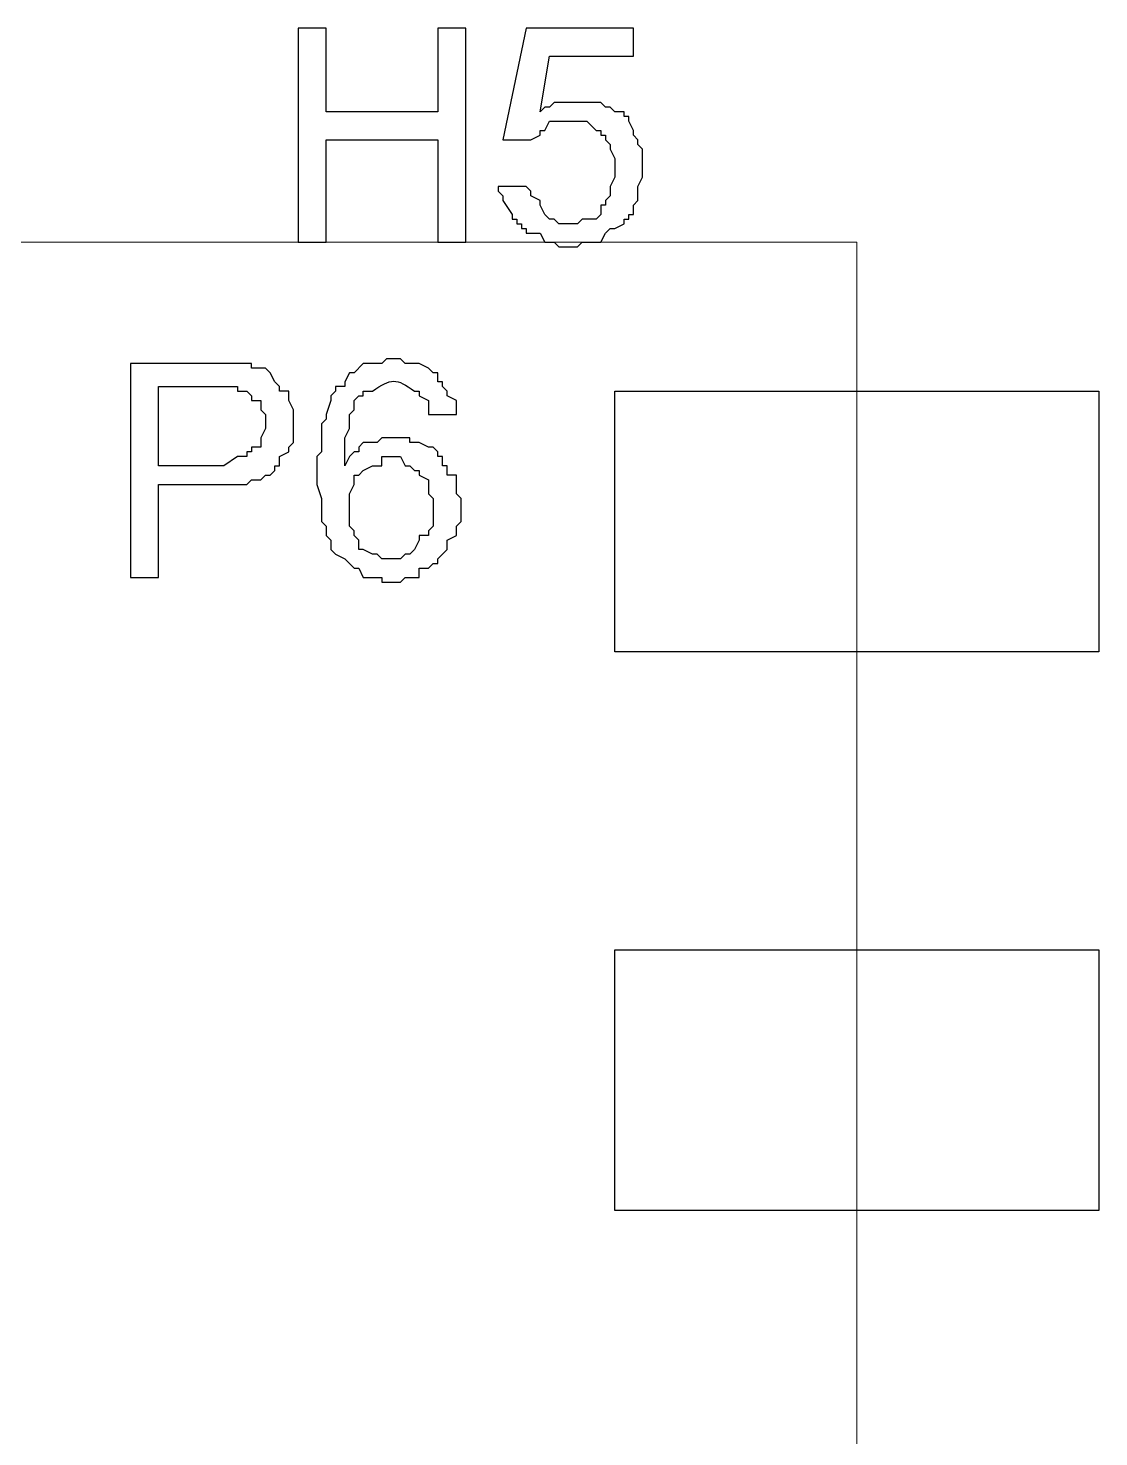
# Model space of a CAD drawing. Header units: millimetres. Extents: x -3 to 153, y 27 to 116.
# Drawn here: x 52.79 to 57.65, y 91.96 to 98.36 of the extents above; entities that cross this region are included whole.
import ezdxf

# ---------------------------------------------------------------- set-up
doc = ezdxf.new("R2010")
doc.units = ezdxf.units.MM
doc.header["$MEASUREMENT"] = 0
doc.layers.add('layer 1', color=7, linetype='Continuous')

msp = doc.modelspace()

# ---------------------------------------------------------------- linework, layer by layer
at = {"layer": 'layer 1', "color": 0}
for points, knots in [([(54.0128, 97.3902), (54.0128, 97.3902), (54.0128, 98.3639), (54.0128, 98.3639), (54.0128, 98.3639), (54.0128, 98.3639), (54.1398, 98.3639), (54.1398, 98.3639), (54.1398, 98.3639), (54.1398, 98.3639), (54.1398, 97.9829), (54.1398, 97.9829), (54.1398, 97.9829), (54.1398, 97.9829), (54.6478, 97.9829), (54.6478, 97.9829), (54.6478, 97.9829), (54.6478, 97.9829), (54.6478, 98.3639), (54.6478, 98.3639), (54.6478, 98.3639), (54.6478, 98.3639), (54.7748, 98.3639), (54.7748, 98.3639), (54.7748, 98.3639), (54.7748, 98.3639), (54.7748, 97.3902), (54.7748, 97.3902), (54.7748, 97.3902), (54.7748, 97.3902), (54.6478, 97.3902), (54.6478, 97.3902), (54.6478, 97.3902), (54.6478, 97.3902), (54.6478, 97.8559), (54.6478, 97.8559), (54.6478, 97.8559), (54.6478, 97.8559), (54.1398, 97.8559), (54.1398, 97.8559), (54.1398, 97.8559), (54.1398, 97.8559), (54.1398, 97.3902), (54.1398, 97.3902), (54.1398, 97.3902), (54.1398, 97.3902), (54.0128, 97.3902), (54.0128, 97.3902)], [0, 0, 0, 0, 0.076923, 0.076923, 0.076923, 0.076923, 0.153846, 0.153846, 0.153846, 0.153846, 0.230769, 0.230769, 0.230769, 0.230769, 0.307692, 0.307692, 0.307692, 0.307692, 0.384615, 0.384615, 0.384615, 0.384615, 0.461538, 0.461538, 0.461538, 0.461538, 0.538462, 0.538462, 0.538462, 0.538462, 0.615385, 0.615385, 0.615385, 0.615385, 0.692308, 0.692308, 0.692308, 0.692308, 0.769231, 0.769231, 0.769231, 0.769231, 0.846154, 0.846154, 0.846154, 0.846154, 1, 1, 1, 1]), ([(54.9229, 97.6442), (54.9229, 97.6442), (55.0499, 97.6442), (55.0499, 97.6442), (55.0499, 97.6442), (55.0499, 97.6442), (55.0711, 97.623), (55.0711, 97.623), (55.0711, 97.623), (55.0711, 97.623), (55.0711, 97.6019), (55.0711, 97.6019), (55.0711, 97.6019), (55.0711, 97.6019), (55.1134, 97.5807), (55.1134, 97.5807), (55.1134, 97.5807), (55.1134, 97.5807), (55.1134, 97.5595), (55.1134, 97.5595), (55.1134, 97.5595), (55.1134, 97.5595), (55.1346, 97.5172), (55.1346, 97.5172), (55.1346, 97.5172), (55.1346, 97.5172), (55.1558, 97.496), (55.1558, 97.496), (55.1558, 97.496), (55.1558, 97.496), (55.1769, 97.496), (55.1769, 97.496), (55.1769, 97.496), (55.1769, 97.496), (55.1981, 97.4749), (55.1981, 97.4749), (55.1981, 97.4749), (55.1981, 97.4749), (55.2828, 97.4749), (55.2828, 97.4749), (55.2828, 97.4749), (55.2828, 97.4749), (55.3039, 97.496), (55.3039, 97.496), (55.3039, 97.496), (55.3039, 97.496), (55.3674, 97.496), (55.3674, 97.496), (55.3674, 97.496), (55.3674, 97.496), (55.3886, 97.5172), (55.3886, 97.5172), (55.3886, 97.5172), (55.3886, 97.5172), (55.3886, 97.5595), (55.3886, 97.5595), (55.3886, 97.5595), (55.3886, 97.5595), (55.4098, 97.5595), (55.4098, 97.5595), (55.4098, 97.5595), (55.4098, 97.5595), (55.4098, 97.5807), (55.4098, 97.5807), (55.4098, 97.5807), (55.4098, 97.5807), (55.4309, 97.6019), (55.4309, 97.6019), (55.4309, 97.6019), (55.4309, 97.6019), (55.4309, 97.6442), (55.4309, 97.6442), (55.4309, 97.6442), (55.4309, 97.6442), (55.4521, 97.6865), (55.4521, 97.6865), (55.4521, 97.6865), (55.4521, 97.6865), (55.4521, 97.7712), (55.4521, 97.7712), (55.4521, 97.7712), (55.4521, 97.7712), (55.4309, 97.8135), (55.4309, 97.8135), (55.4309, 97.8135), (55.4309, 97.8135), (55.4309, 97.8347), (55.4309, 97.8347), (55.4309, 97.8347), (55.4309, 97.8347), (55.4098, 97.8559), (55.4098, 97.8559), (55.4098, 97.8559), (55.4098, 97.8559), (55.4098, 97.877), (55.4098, 97.877), (55.4098, 97.877), (55.4098, 97.877), (55.3886, 97.877), (55.3886, 97.877), (55.3886, 97.877), (55.3886, 97.877), (55.3886, 97.8982), (55.3886, 97.8982), (55.3886, 97.8982), (55.3886, 97.8982), (55.3674, 97.8982), (55.3674, 97.8982), (55.3674, 97.8982), (55.3674, 97.8982), (55.3251, 97.9405), (55.3251, 97.9405), (55.3251, 97.9405), (55.3251, 97.9405), (55.1558, 97.9405), (55.1558, 97.9405), (55.1558, 97.9405), (55.1558, 97.9405), (55.1346, 97.8982), (55.1346, 97.8982), (55.1346, 97.8982), (55.1346, 97.8982), (55.1134, 97.8982), (55.1134, 97.8982), (55.1134, 97.8982), (55.1134, 97.8982), (55.1134, 97.877), (55.1134, 97.877), (55.1134, 97.877), (55.1134, 97.877), (55.0711, 97.8559), (55.0711, 97.8559), (55.0711, 97.8559), (55.0711, 97.8559), (54.9441, 97.8559), (54.9441, 97.8559), (54.9441, 97.8559), (54.9441, 97.8559), (55.0499, 98.3639), (55.0499, 98.3639), (55.0499, 98.3639), (55.0499, 98.3639), (55.5368, 98.3639), (55.5368, 98.3639), (55.5368, 98.3639), (55.5368, 98.3639), (55.5368, 98.2369), (55.5368, 98.2369), (55.5368, 98.2369), (55.5368, 98.2369), (55.1558, 98.2369), (55.1558, 98.2369), (55.1558, 98.2369), (55.1558, 98.2369), (55.1134, 97.9829), (55.1134, 97.9829), (55.1134, 97.9829), (55.1134, 97.9829), (55.1346, 98.004), (55.1346, 98.004), (55.1346, 98.004), (55.1346, 98.004), (55.1558, 98.004), (55.1558, 98.004), (55.1558, 98.004), (55.1558, 98.004), (55.1769, 98.0252), (55.1769, 98.0252), (55.1769, 98.0252), (55.1769, 98.0252), (55.3886, 98.0252), (55.3886, 98.0252), (55.3886, 98.0252), (55.3886, 98.0252), (55.4098, 98.004), (55.4098, 98.004), (55.4098, 98.004), (55.4098, 98.004), (55.4309, 98.004), (55.4309, 98.004), (55.4309, 98.004), (55.4309, 98.004), (55.4521, 97.9829), (55.4521, 97.9829), (55.4521, 97.9829), (55.4521, 97.9829), (55.4944, 97.9829), (55.4944, 97.9829), (55.4944, 97.9829), (55.4944, 97.9829), (55.4944, 97.9617), (55.4944, 97.9617), (55.4944, 97.9617), (55.4944, 97.9617), (55.5156, 97.9617), (55.5156, 97.9617), (55.5156, 97.9617), (55.5156, 97.9617), (55.5156, 97.9405), (55.5156, 97.9405), (55.5156, 97.9405), (55.5156, 97.9405), (55.5368, 97.8982), (55.5368, 97.8982), (55.5368, 97.8982), (55.5368, 97.8982), (55.5368, 97.877), (55.5368, 97.877), (55.5368, 97.877), (55.5368, 97.877), (55.5579, 97.8559), (55.5579, 97.8559), (55.5579, 97.8559), (55.5579, 97.8559), (55.5579, 97.8347), (55.5579, 97.8347), (55.5579, 97.8347), (55.5579, 97.8347), (55.5791, 97.8135), (55.5791, 97.8135), (55.5791, 97.8135), (55.5791, 97.8135), (55.5791, 97.6865), (55.5791, 97.6865), (55.5791, 97.6865), (55.5791, 97.6865), (55.5579, 97.6442), (55.5579, 97.6442), (55.5579, 97.6442), (55.5579, 97.6442), (55.5579, 97.5807), (55.5579, 97.5807), (55.5579, 97.5807), (55.5579, 97.5807), (55.5368, 97.5595), (55.5368, 97.5595), (55.5368, 97.5595), (55.5368, 97.5595), (55.5368, 97.5172), (55.5368, 97.5172), (55.5368, 97.5172), (55.5368, 97.5172), (55.5156, 97.5172), (55.5156, 97.5172), (55.5156, 97.5172), (55.5156, 97.5172), (55.5156, 97.496), (55.5156, 97.496), (55.5156, 97.496), (55.5156, 97.496), (55.4944, 97.496), (55.4944, 97.496), (55.4944, 97.496), (55.4944, 97.496), (55.4944, 97.4749), (55.4944, 97.4749), (55.4944, 97.4749), (55.4944, 97.4749), (55.4521, 97.4537), (55.4521, 97.4537), (55.4521, 97.4537), (55.4521, 97.4537), (55.4309, 97.4537), (55.4309, 97.4537), (55.4309, 97.4537), (55.4309, 97.4537), (55.4098, 97.4325), (55.4098, 97.4325), (55.4098, 97.4325), (55.4098, 97.4325), (55.3886, 97.3902), (55.3886, 97.3902), (55.3886, 97.3902), (55.3886, 97.3902), (55.3039, 97.3902), (55.3039, 97.3902), (55.3039, 97.3902), (55.3039, 97.3902), (55.2828, 97.369), (55.2828, 97.369), (55.2828, 97.369), (55.2828, 97.369), (55.1981, 97.369), (55.1981, 97.369), (55.1981, 97.369), (55.1981, 97.369), (55.1769, 97.3902), (55.1769, 97.3902), (55.1769, 97.3902), (55.1769, 97.3902), (55.1346, 97.3902), (55.1346, 97.3902), (55.1346, 97.3902), (55.1346, 97.3902), (55.1134, 97.4325), (55.1134, 97.4325), (55.1134, 97.4325), (55.1134, 97.4325), (55.0499, 97.4325), (55.0499, 97.4325), (55.0499, 97.4325), (55.0499, 97.4325), (55.0499, 97.4537), (55.0499, 97.4537), (55.0499, 97.4537), (55.0499, 97.4537), (55.0288, 97.4537), (55.0288, 97.4537), (55.0288, 97.4537), (55.0288, 97.4537), (55.0288, 97.4749), (55.0288, 97.4749), (55.0288, 97.4749), (55.0288, 97.4749), (55.0076, 97.4749), (55.0076, 97.4749), (55.0076, 97.4749), (55.0076, 97.4749), (55.0076, 97.496), (55.0076, 97.496), (55.0076, 97.496), (55.0076, 97.496), (54.9864, 97.496), (54.9864, 97.496), (54.9864, 97.496), (54.9864, 97.496), (54.9864, 97.5172), (54.9864, 97.5172), (54.9864, 97.5172), (54.9864, 97.5172), (54.9441, 97.5807), (54.9441, 97.5807), (54.9441, 97.5807), (54.9441, 97.5807), (54.9441, 97.6019), (54.9441, 97.6019), (54.9441, 97.6019), (54.9441, 97.6019), (54.9229, 97.623), (54.9229, 97.623), (54.9229, 97.623), (54.9229, 97.623), (54.9229, 97.6442), (54.9229, 97.6442)], [0, 0, 0, 0, 0.011494, 0.011494, 0.011494, 0.011494, 0.022989, 0.022989, 0.022989, 0.022989, 0.034483, 0.034483, 0.034483, 0.034483, 0.045977, 0.045977, 0.045977, 0.045977, 0.057471, 0.057471, 0.057471, 0.057471, 0.068966, 0.068966, 0.068966, 0.068966, 0.08046, 0.08046, 0.08046, 0.08046, 0.091954, 0.091954, 0.091954, 0.091954, 0.103448, 0.103448, 0.103448, 0.103448, 0.114943, 0.114943, 0.114943, 0.114943, 0.126437, 0.126437, 0.126437, 0.126437, 0.137931, 0.137931, 0.137931, 0.137931, 0.149425, 0.149425, 0.149425, 0.149425, 0.16092, 0.16092, 0.16092, 0.16092, 0.172414, 0.172414, 0.172414, 0.172414, 0.183908, 0.183908, 0.183908, 0.183908, 0.195402, 0.195402, 0.195402, 0.195402, 0.206897, 0.206897, 0.206897, 0.206897, 0.218391, 0.218391, 0.218391, 0.218391, 0.229885, 0.229885, 0.229885, 0.229885, 0.241379, 0.241379, 0.241379, 0.241379, 0.252874, 0.252874, 0.252874, 0.252874, 0.264368, 0.264368, 0.264368, 0.264368, 0.275862, 0.275862, 0.275862, 0.275862, 0.287356, 0.287356, 0.287356, 0.287356, 0.298851, 0.298851, 0.298851, 0.298851, 0.310345, 0.310345, 0.310345, 0.310345, 0.321839, 0.321839, 0.321839, 0.321839, 0.333333, 0.333333, 0.333333, 0.333333, 0.344828, 0.344828, 0.344828, 0.344828, 0.356322, 0.356322, 0.356322, 0.356322, 0.367816, 0.367816, 0.367816, 0.367816, 0.37931, 0.37931, 0.37931, 0.37931, 0.390805, 0.390805, 0.390805, 0.390805, 0.402299, 0.402299, 0.402299, 0.402299, 0.413793, 0.413793, 0.413793, 0.413793, 0.425287, 0.425287, 0.425287, 0.425287, 0.436782, 0.436782, 0.436782, 0.436782, 0.448276, 0.448276, 0.448276, 0.448276, 0.45977, 0.45977, 0.45977, 0.45977, 0.471264, 0.471264, 0.471264, 0.471264, 0.482759, 0.482759, 0.482759, 0.482759, 0.494253, 0.494253, 0.494253, 0.494253, 0.505747, 0.505747, 0.505747, 0.505747, 0.517241, 0.517241, 0.517241, 0.517241, 0.528736, 0.528736, 0.528736, 0.528736, 0.54023, 0.54023, 0.54023, 0.54023, 0.551724, 0.551724, 0.551724, 0.551724, 0.563218, 0.563218, 0.563218, 0.563218, 0.574713, 0.574713, 0.574713, 0.574713, 0.586207, 0.586207, 0.586207, 0.586207, 0.597701, 0.597701, 0.597701, 0.597701, 0.609195, 0.609195, 0.609195, 0.609195, 0.62069, 0.62069, 0.62069, 0.62069, 0.632184, 0.632184, 0.632184, 0.632184, 0.643678, 0.643678, 0.643678, 0.643678, 0.655172, 0.655172, 0.655172, 0.655172, 0.666667, 0.666667, 0.666667, 0.666667, 0.678161, 0.678161, 0.678161, 0.678161, 0.689655, 0.689655, 0.689655, 0.689655, 0.701149, 0.701149, 0.701149, 0.701149, 0.712644, 0.712644, 0.712644, 0.712644, 0.724138, 0.724138, 0.724138, 0.724138, 0.735632, 0.735632, 0.735632, 0.735632, 0.747126, 0.747126, 0.747126, 0.747126, 0.758621, 0.758621, 0.758621, 0.758621, 0.770115, 0.770115, 0.770115, 0.770115, 0.781609, 0.781609, 0.781609, 0.781609, 0.793103, 0.793103, 0.793103, 0.793103, 0.804598, 0.804598, 0.804598, 0.804598, 0.816092, 0.816092, 0.816092, 0.816092, 0.827586, 0.827586, 0.827586, 0.827586, 0.83908, 0.83908, 0.83908, 0.83908, 0.850575, 0.850575, 0.850575, 0.850575, 0.862069, 0.862069, 0.862069, 0.862069, 0.873563, 0.873563, 0.873563, 0.873563, 0.885057, 0.885057, 0.885057, 0.885057, 0.896552, 0.896552, 0.896552, 0.896552, 0.908046, 0.908046, 0.908046, 0.908046, 0.91954, 0.91954, 0.91954, 0.91954, 0.931034, 0.931034, 0.931034, 0.931034, 0.942529, 0.942529, 0.942529, 0.942529, 0.954023, 0.954023, 0.954023, 0.954023, 0.965517, 0.965517, 0.965517, 0.965517, 0.977011, 0.977011, 0.977011, 0.977012, 1, 1, 1, 1]), ([(54.7324, 96.607), (54.7324, 96.607), (54.6054, 96.607), (54.6054, 96.607), (54.6054, 96.607), (54.6054, 96.607), (54.6054, 96.6705), (54.6054, 96.6705), (54.6054, 96.6705), (54.6054, 96.6705), (54.5631, 96.6917), (54.5631, 96.6917), (54.5631, 96.6917), (54.5631, 96.6917), (54.5631, 96.7129), (54.5631, 96.7129), (54.5631, 96.7129), (54.5631, 96.7129), (54.5419, 96.7129), (54.5419, 96.7129), (54.5419, 96.7129), (54.4594, 96.7743), (54.4347, 96.7728), (54.3514, 96.7129), (54.3514, 96.7129), (54.3514, 96.7129), (54.3091, 96.7129), (54.3091, 96.7129), (54.3091, 96.7129), (54.3091, 96.7129), (54.3091, 96.6917), (54.3091, 96.6917), (54.3091, 96.6917), (54.3091, 96.6917), (54.2879, 96.6917), (54.2879, 96.6917), (54.2879, 96.6917), (54.2879, 96.6917), (54.2668, 96.6705), (54.2668, 96.6705), (54.2668, 96.6705), (54.2668, 96.6705), (54.2668, 96.6282), (54.2668, 96.6282), (54.2668, 96.6282), (54.2668, 96.6282), (54.2456, 96.607), (54.2456, 96.607), (54.2456, 96.607), (54.2456, 96.607), (54.2456, 96.5435), (54.2456, 96.5435), (54.2456, 96.5435), (54.2456, 96.5435), (54.2244, 96.5012), (54.2244, 96.5012), (54.2244, 96.5012), (54.2244, 96.5012), (54.2244, 96.3742), (54.2244, 96.3742), (54.2244, 96.3742), (54.2244, 96.3742), (54.2456, 96.4165), (54.2456, 96.4165), (54.2456, 96.4165), (54.2456, 96.4165), (54.2668, 96.4377), (54.2668, 96.4377), (54.2668, 96.4377), (54.2668, 96.4377), (54.2879, 96.4377), (54.2879, 96.4377), (54.2879, 96.4377), (54.2879, 96.4377), (54.2879, 96.4589), (54.2879, 96.4589), (54.2879, 96.4589), (54.2879, 96.4589), (54.3091, 96.48), (54.3091, 96.48), (54.3091, 96.48), (54.3091, 96.48), (54.3726, 96.48), (54.3726, 96.48), (54.3726, 96.48), (54.3726, 96.48), (54.3938, 96.5012), (54.3938, 96.5012), (54.3938, 96.5012), (54.3938, 96.5012), (54.5208, 96.5012), (54.5208, 96.5012), (54.5208, 96.5012), (54.5208, 96.5012), (54.5208, 96.48), (54.5208, 96.48), (54.5208, 96.48), (54.5208, 96.48), (54.5631, 96.48), (54.5631, 96.48), (54.5631, 96.48), (54.5631, 96.48), (54.6054, 96.4589), (54.6054, 96.4589), (54.6054, 96.4589), (54.6054, 96.4589), (54.6266, 96.4589), (54.6266, 96.4589), (54.6266, 96.4589), (54.6266, 96.4589), (54.6478, 96.4377), (54.6478, 96.4377), (54.6478, 96.4377), (54.6478, 96.4377), (54.6478, 96.4165), (54.6478, 96.4165), (54.6478, 96.4165), (54.6478, 96.4165), (54.6689, 96.4165), (54.6689, 96.4165), (54.6689, 96.4165), (54.6689, 96.4165), (54.6689, 96.3742), (54.6689, 96.3742), (54.6689, 96.3742), (54.6689, 96.3742), (54.6901, 96.3742), (54.6901, 96.3742), (54.6901, 96.3742), (54.6901, 96.3742), (54.6901, 96.3319), (54.6901, 96.3319), (54.6901, 96.3319), (54.6901, 96.3319), (54.7324, 96.3319), (54.7324, 96.3319), (54.7324, 96.3319), (54.7324, 96.3319), (54.7324, 96.2472), (54.7324, 96.2472), (54.7324, 96.2472), (54.7324, 96.2472), (54.7536, 96.226), (54.7536, 96.226), (54.7536, 96.226), (54.7536, 96.226), (54.7536, 96.1202), (54.7536, 96.1202), (54.7536, 96.1202), (54.7536, 96.1202), (54.7324, 96.099), (54.7324, 96.099), (54.7324, 96.099), (54.7324, 96.099), (54.7324, 96.0567), (54.7324, 96.0567), (54.7324, 96.0567), (54.7324, 96.0567), (54.6901, 96.0355), (54.6901, 96.0355), (54.6901, 96.0355), (54.6901, 96.0355), (54.6901, 95.9932), (54.6901, 95.9932), (54.6901, 95.9932), (54.6901, 95.9932), (54.6478, 95.9509), (54.6478, 95.9509), (54.6478, 95.9509), (54.6478, 95.9509), (54.6478, 95.9297), (54.6478, 95.9297), (54.6478, 95.9297), (54.6478, 95.9297), (54.6266, 95.9297), (54.6266, 95.9297), (54.6266, 95.9297), (54.6266, 95.9297), (54.6054, 95.9085), (54.6054, 95.9085), (54.6054, 95.9085), (54.6054, 95.9085), (54.5631, 95.9085), (54.5631, 95.9085), (54.5631, 95.9085), (54.5631, 95.9085), (54.5631, 95.8662), (54.5631, 95.8662), (54.5631, 95.8662), (54.5631, 95.8662), (54.4996, 95.8662), (54.4996, 95.8662), (54.4996, 95.8662), (54.4996, 95.8662), (54.4784, 95.845), (54.4784, 95.845), (54.4784, 95.845), (54.4784, 95.845), (54.3938, 95.845), (54.3938, 95.845), (54.3938, 95.845), (54.3938, 95.845), (54.3938, 95.8662), (54.3938, 95.8662), (54.3938, 95.8662), (54.3938, 95.8662), (54.3091, 95.8662), (54.3091, 95.8662), (54.3091, 95.8662), (54.3091, 95.8662), (54.2879, 95.9085), (54.2879, 95.9085), (54.2879, 95.9085), (54.2879, 95.9085), (54.2668, 95.9085), (54.2668, 95.9085), (54.2668, 95.9085), (54.2668, 95.9085), (54.2244, 95.9509), (54.2244, 95.9509), (54.2244, 95.9509), (54.2244, 95.9509), (54.1821, 95.972), (54.1821, 95.972), (54.1821, 95.972), (54.1821, 95.972), (54.1609, 95.9932), (54.1609, 95.9932), (54.1609, 95.9932), (54.1609, 95.9932), (54.1609, 96.0355), (54.1609, 96.0355), (54.1609, 96.0355), (54.1609, 96.0355), (54.1398, 96.0567), (54.1398, 96.0567), (54.1398, 96.0567), (54.1398, 96.0567), (54.1398, 96.099), (54.1398, 96.099), (54.1398, 96.099), (54.1398, 96.099), (54.1186, 96.1202), (54.1186, 96.1202), (54.1186, 96.1202), (54.1186, 96.1202), (54.1186, 96.226), (54.1186, 96.226), (54.1186, 96.226), (54.1186, 96.226), (54.0974, 96.2895), (54.0974, 96.2895), (54.0974, 96.2895), (54.0974, 96.2895), (54.0974, 96.4165), (54.0974, 96.4165), (54.0974, 96.4165), (54.0974, 96.4165), (54.1186, 96.4377), (54.1186, 96.4377), (54.1186, 96.4377), (54.1186, 96.4377), (54.1186, 96.5647), (54.1186, 96.5647), (54.1186, 96.5647), (54.1186, 96.5647), (54.1398, 96.5859), (54.1398, 96.5859), (54.1398, 96.5859), (54.1398, 96.5859), (54.1398, 96.607), (54.1398, 96.607), (54.1398, 96.607), (54.1398, 96.607), (54.1609, 96.6705), (54.1609, 96.6705), (54.1609, 96.6705), (54.1609, 96.6705), (54.1609, 96.6917), (54.1609, 96.6917), (54.1609, 96.6917), (54.1609, 96.6917), (54.1821, 96.7129), (54.1821, 96.7129), (54.1821, 96.7129), (54.1821, 96.7129), (54.1821, 96.734), (54.1821, 96.734), (54.1821, 96.734), (54.1821, 96.734), (54.2244, 96.734), (54.2244, 96.734), (54.2244, 96.734), (54.2244, 96.734), (54.2244, 96.7552), (54.2244, 96.7552), (54.2244, 96.7552), (54.2244, 96.7552), (54.2456, 96.7975), (54.2456, 96.7975), (54.2456, 96.7975), (54.2456, 96.7975), (54.2668, 96.7975), (54.2668, 96.7975), (54.2668, 96.7975), (54.2668, 96.7975), (54.3091, 96.8399), (54.3091, 96.8399), (54.3091, 96.8399), (54.3091, 96.8399), (54.3938, 96.8399), (54.3938, 96.8399), (54.3938, 96.8399), (54.3938, 96.8399), (54.4149, 96.861), (54.4149, 96.861), (54.4149, 96.861), (54.4149, 96.861), (54.4784, 96.861), (54.4784, 96.861), (54.4784, 96.861), (54.4784, 96.861), (54.4996, 96.8399), (54.4996, 96.8399), (54.4996, 96.8399), (54.4996, 96.8399), (54.5631, 96.8399), (54.5631, 96.8399), (54.5631, 96.8399), (54.5631, 96.8399), (54.6054, 96.8187), (54.6054, 96.8187), (54.6054, 96.8187), (54.6054, 96.8187), (54.6266, 96.7975), (54.6266, 96.7975), (54.6266, 96.7975), (54.6266, 96.7975), (54.6478, 96.7975), (54.6478, 96.7975), (54.6478, 96.7975), (54.6478, 96.7975), (54.6478, 96.7552), (54.6478, 96.7552), (54.6478, 96.7552), (54.6478, 96.7552), (54.6689, 96.7552), (54.6689, 96.7552), (54.6689, 96.7552), (54.6689, 96.7552), (54.6689, 96.734), (54.6689, 96.734), (54.6689, 96.734), (54.6689, 96.734), (54.6901, 96.7129), (54.6901, 96.7129), (54.6901, 96.7129), (54.6901, 96.7129), (54.6901, 96.6917), (54.6901, 96.6917), (54.6901, 96.6917), (54.6901, 96.6917), (54.7324, 96.6705), (54.7324, 96.6705), (54.7324, 96.6705), (54.7324, 96.6705), (54.7324, 96.607), (54.7324, 96.607)], [0, 0, 0, 0, 0.010753, 0.010753, 0.010753, 0.010753, 0.021505, 0.021505, 0.021505, 0.021505, 0.032258, 0.032258, 0.032258, 0.032258, 0.043011, 0.043011, 0.043011, 0.043011, 0.053763, 0.053763, 0.053763, 0.053763, 0.064516, 0.064516, 0.064516, 0.064516, 0.075269, 0.075269, 0.075269, 0.075269, 0.086022, 0.086022, 0.086022, 0.086022, 0.096774, 0.096774, 0.096774, 0.096774, 0.107527, 0.107527, 0.107527, 0.107527, 0.11828, 0.11828, 0.11828, 0.11828, 0.129032, 0.129032, 0.129032, 0.129032, 0.139785, 0.139785, 0.139785, 0.139785, 0.150538, 0.150538, 0.150538, 0.150538, 0.16129, 0.16129, 0.16129, 0.16129, 0.172043, 0.172043, 0.172043, 0.172043, 0.182796, 0.182796, 0.182796, 0.182796, 0.193548, 0.193548, 0.193548, 0.193548, 0.204301, 0.204301, 0.204301, 0.204301, 0.215054, 0.215054, 0.215054, 0.215054, 0.225806, 0.225806, 0.225806, 0.225806, 0.236559, 0.236559, 0.236559, 0.236559, 0.247312, 0.247312, 0.247312, 0.247312, 0.258065, 0.258065, 0.258065, 0.258065, 0.268817, 0.268817, 0.268817, 0.268817, 0.27957, 0.27957, 0.27957, 0.27957, 0.290323, 0.290323, 0.290323, 0.290323, 0.301075, 0.301075, 0.301075, 0.301075, 0.311828, 0.311828, 0.311828, 0.311828, 0.322581, 0.322581, 0.322581, 0.322581, 0.333333, 0.333333, 0.333333, 0.333333, 0.344086, 0.344086, 0.344086, 0.344086, 0.354839, 0.354839, 0.354839, 0.354839, 0.365591, 0.365591, 0.365591, 0.365591, 0.376344, 0.376344, 0.376344, 0.376344, 0.387097, 0.387097, 0.387097, 0.387097, 0.397849, 0.397849, 0.397849, 0.397849, 0.408602, 0.408602, 0.408602, 0.408602, 0.419355, 0.419355, 0.419355, 0.419355, 0.430108, 0.430108, 0.430108, 0.430108, 0.44086, 0.44086, 0.44086, 0.44086, 0.451613, 0.451613, 0.451613, 0.451613, 0.462366, 0.462366, 0.462366, 0.462366, 0.473118, 0.473118, 0.473118, 0.473118, 0.483871, 0.483871, 0.483871, 0.483871, 0.494624, 0.494624, 0.494624, 0.494624, 0.505376, 0.505376, 0.505376, 0.505376, 0.516129, 0.516129, 0.516129, 0.516129, 0.526882, 0.526882, 0.526882, 0.526882, 0.537634, 0.537634, 0.537634, 0.537634, 0.548387, 0.548387, 0.548387, 0.548387, 0.55914, 0.55914, 0.55914, 0.55914, 0.569892, 0.569892, 0.569892, 0.569892, 0.580645, 0.580645, 0.580645, 0.580645, 0.591398, 0.591398, 0.591398, 0.591398, 0.602151, 0.602151, 0.602151, 0.602151, 0.612903, 0.612903, 0.612903, 0.612903, 0.623656, 0.623656, 0.623656, 0.623656, 0.634409, 0.634409, 0.634409, 0.634409, 0.645161, 0.645161, 0.645161, 0.645161, 0.655914, 0.655914, 0.655914, 0.655914, 0.666667, 0.666667, 0.666667, 0.666667, 0.677419, 0.677419, 0.677419, 0.677419, 0.688172, 0.688172, 0.688172, 0.688172, 0.698925, 0.698925, 0.698925, 0.698925, 0.709677, 0.709677, 0.709677, 0.709677, 0.72043, 0.72043, 0.72043, 0.72043, 0.731183, 0.731183, 0.731183, 0.731183, 0.741935, 0.741935, 0.741935, 0.741935, 0.752688, 0.752688, 0.752688, 0.752688, 0.763441, 0.763441, 0.763441, 0.763441, 0.774194, 0.774194, 0.774194, 0.774194, 0.784946, 0.784946, 0.784946, 0.784946, 0.795699, 0.795699, 0.795699, 0.795699, 0.806452, 0.806452, 0.806452, 0.806452, 0.817204, 0.817204, 0.817204, 0.817204, 0.827957, 0.827957, 0.827957, 0.827957, 0.83871, 0.83871, 0.83871, 0.83871, 0.849462, 0.849462, 0.849462, 0.849462, 0.860215, 0.860215, 0.860215, 0.860215, 0.870968, 0.870968, 0.870968, 0.870968, 0.88172, 0.88172, 0.88172, 0.88172, 0.892473, 0.892473, 0.892473, 0.892473, 0.903226, 0.903226, 0.903226, 0.903226, 0.913978, 0.913978, 0.913978, 0.913979, 0.924731, 0.924731, 0.924731, 0.924731, 0.935484, 0.935484, 0.935484, 0.935484, 0.946237, 0.946237, 0.946237, 0.946237, 0.956989, 0.956989, 0.956989, 0.956989, 0.967742, 0.967742, 0.967742, 0.967742, 0.978495, 0.978495, 0.978495, 0.978495, 1, 1, 1, 1]), ([(53.2508, 95.8662), (53.2508, 95.8662), (53.2508, 96.8399), (53.2508, 96.8399), (53.2508, 96.8399), (53.2508, 96.8399), (53.6106, 96.8399), (53.6106, 96.8399), (53.6106, 96.8399), (53.6671, 96.8399), (53.7235, 96.8399), (53.7799, 96.8399), (53.7799, 96.8399), (53.7799, 96.8399), (53.8011, 96.8399), (53.8011, 96.8399), (53.8011, 96.8399), (53.8011, 96.8399), (53.8011, 96.8187), (53.8011, 96.8187), (53.8011, 96.8187), (53.8011, 96.8187), (53.8646, 96.8187), (53.8646, 96.8187), (53.8646, 96.8187), (53.8646, 96.8187), (53.8858, 96.7975), (53.8858, 96.7975), (53.8858, 96.7975), (53.8858, 96.7975), (53.9069, 96.7552), (53.9069, 96.7552), (53.9069, 96.7552), (53.9069, 96.7552), (53.9281, 96.734), (53.9281, 96.734), (53.9281, 96.734), (53.9281, 96.734), (53.9281, 96.7129), (53.9281, 96.7129), (53.9281, 96.7129), (53.9281, 96.7129), (53.9704, 96.7129), (53.9704, 96.7129), (53.9704, 96.7129), (53.9704, 96.7129), (53.9704, 96.6705), (53.9704, 96.6705), (53.9704, 96.6705), (53.9704, 96.6705), (53.9916, 96.6282), (53.9916, 96.6282), (53.9916, 96.6282), (53.9916, 96.6282), (53.9916, 96.48), (53.9916, 96.48), (53.9916, 96.48), (53.9916, 96.48), (53.9704, 96.4589), (53.9704, 96.4589), (53.9704, 96.4589), (53.9704, 96.4589), (53.9704, 96.4377), (53.9704, 96.4377), (53.9704, 96.4377), (53.9704, 96.4377), (53.9281, 96.4165), (53.9281, 96.4165), (53.9281, 96.4165), (53.9281, 96.4165), (53.9281, 96.3742), (53.9281, 96.3742), (53.9281, 96.3742), (53.9281, 96.3742), (53.9069, 96.3742), (53.9069, 96.3742), (53.9069, 96.3742), (53.9069, 96.3742), (53.9069, 96.353), (53.9069, 96.353), (53.9069, 96.353), (53.9069, 96.353), (53.8858, 96.3319), (53.8858, 96.3319), (53.8858, 96.3319), (53.8858, 96.3319), (53.8646, 96.3319), (53.8646, 96.3319), (53.8646, 96.3319), (53.8646, 96.3319), (53.8434, 96.3107), (53.8434, 96.3107), (53.8434, 96.3107), (53.8434, 96.3107), (53.8011, 96.3107), (53.8011, 96.3107), (53.8011, 96.3107), (53.8011, 96.3107), (53.7799, 96.2895), (53.7799, 96.2895), (53.7799, 96.2895), (53.7799, 96.2895), (53.3778, 96.2895), (53.3778, 96.2895), (53.3778, 96.2895), (53.3778, 96.2895), (53.3778, 95.8662), (53.3778, 95.8662), (53.3778, 95.8662), (53.3778, 95.8662), (53.2508, 95.8662), (53.2508, 95.8662)], [0, 0, 0, 0, 0.034483, 0.034483, 0.034483, 0.034483, 0.068966, 0.068966, 0.068966, 0.068966, 0.103448, 0.103448, 0.103448, 0.103448, 0.137931, 0.137931, 0.137931, 0.137931, 0.172414, 0.172414, 0.172414, 0.172414, 0.206897, 0.206897, 0.206897, 0.206897, 0.241379, 0.241379, 0.241379, 0.241379, 0.275862, 0.275862, 0.275862, 0.275862, 0.310345, 0.310345, 0.310345, 0.310345, 0.344828, 0.344828, 0.344828, 0.344828, 0.37931, 0.37931, 0.37931, 0.37931, 0.413793, 0.413793, 0.413793, 0.413793, 0.448276, 0.448276, 0.448276, 0.448276, 0.482759, 0.482759, 0.482759, 0.482759, 0.517241, 0.517241, 0.517241, 0.517241, 0.551724, 0.551724, 0.551724, 0.551724, 0.586207, 0.586207, 0.586207, 0.586207, 0.62069, 0.62069, 0.62069, 0.62069, 0.655172, 0.655172, 0.655172, 0.655172, 0.689655, 0.689655, 0.689655, 0.689655, 0.724138, 0.724138, 0.724138, 0.724138, 0.758621, 0.758621, 0.758621, 0.758621, 0.793103, 0.793103, 0.793103, 0.793103, 0.827586, 0.827586, 0.827586, 0.827586, 0.862069, 0.862069, 0.862069, 0.862069, 0.896552, 0.896552, 0.896552, 0.896552, 0.931034, 0.931034, 0.931034, 0.931034, 1, 1, 1, 1]), ([(53.3778, 96.3742), (53.3778, 96.3742), (53.6741, 96.3742), (53.6741, 96.3742), (53.6741, 96.3742), (53.6741, 96.3742), (53.7376, 96.4165), (53.7376, 96.4165), (53.7376, 96.4165), (53.7376, 96.4165), (53.7799, 96.4165), (53.7799, 96.4165), (53.7799, 96.4165), (53.7799, 96.4165), (53.7799, 96.4377), (53.7799, 96.4377), (53.7799, 96.4377), (53.7799, 96.4377), (53.8011, 96.4377), (53.8011, 96.4377), (53.8011, 96.4377), (53.8011, 96.4377), (53.8011, 96.4589), (53.8011, 96.4589), (53.8011, 96.4589), (53.8011, 96.4589), (53.8434, 96.4589), (53.8434, 96.4589), (53.8434, 96.4589), (53.8434, 96.4589), (53.8434, 96.5012), (53.8434, 96.5012), (53.8434, 96.5012), (53.8434, 96.5012), (53.8646, 96.5435), (53.8646, 96.5435), (53.8646, 96.5435), (53.8646, 96.5435), (53.8646, 96.607), (53.8646, 96.607), (53.8646, 96.607), (53.8646, 96.607), (53.8434, 96.6282), (53.8434, 96.6282), (53.8434, 96.6282), (53.8434, 96.6282), (53.8434, 96.6705), (53.8434, 96.6705), (53.8434, 96.6705), (53.8434, 96.6705), (53.8011, 96.6705), (53.8011, 96.6705), (53.8011, 96.6705), (53.8011, 96.6705), (53.8011, 96.6917), (53.8011, 96.6917), (53.8011, 96.6917), (53.8011, 96.6917), (53.7799, 96.7129), (53.7799, 96.7129), (53.7799, 96.7129), (53.7799, 96.7129), (53.7376, 96.7129), (53.7376, 96.7129), (53.7376, 96.7129), (53.7376, 96.7129), (53.7376, 96.734), (53.7376, 96.734), (53.7376, 96.734), (53.7376, 96.734), (53.3778, 96.734), (53.3778, 96.734), (53.3778, 96.734), (53.3778, 96.734), (53.3778, 96.3742), (53.3778, 96.3742)], [0, 0, 0, 0, 0.05, 0.05, 0.05, 0.05, 0.1, 0.1, 0.1, 0.1, 0.15, 0.15, 0.15, 0.15, 0.2, 0.2, 0.2, 0.2, 0.25, 0.25, 0.25, 0.25, 0.3, 0.3, 0.3, 0.3, 0.35, 0.35, 0.35, 0.35, 0.4, 0.4, 0.4, 0.4, 0.45, 0.45, 0.45, 0.45, 0.5, 0.5, 0.5, 0.5, 0.55, 0.55, 0.55, 0.55, 0.6, 0.6, 0.6, 0.6, 0.65, 0.65, 0.65, 0.65, 0.7, 0.7, 0.7, 0.7, 0.75, 0.75, 0.75, 0.75, 0.8, 0.8, 0.8, 0.8, 0.85, 0.85, 0.85, 0.85, 0.9, 0.9, 0.9, 0.9, 1, 1, 1, 1]), ([(55.4521, 96.7129), (55.4521, 96.7129), (55.4521, 95.5275), (55.4521, 95.5275), (55.4521, 95.5275), (55.4521, 95.5275), (57.6534, 95.5275), (57.6534, 95.5275), (57.6534, 95.5275), (57.6534, 95.5275), (57.6534, 96.7129), (57.6534, 96.7129), (57.6534, 96.7129), (57.6534, 96.7129), (55.4521, 96.7129), (55.4521, 96.7129)], [0, 0, 0, 0, 0.2, 0.2, 0.2, 0.2, 0.4, 0.4, 0.4, 0.4, 0.6, 0.6, 0.6, 0.6, 1, 1, 1, 1]), ([(54.2456, 96.1837), (54.2456, 96.1837), (54.2456, 96.099), (54.2456, 96.099), (54.2456, 96.099), (54.2456, 96.099), (54.2668, 96.0779), (54.2668, 96.0779), (54.2668, 96.0779), (54.2668, 96.0779), (54.2668, 96.0567), (54.2668, 96.0567), (54.2668, 96.0567), (54.2668, 96.0567), (54.2879, 96.0355), (54.2879, 96.0355), (54.2879, 96.0355), (54.2879, 96.0355), (54.2879, 95.9932), (54.2879, 95.9932), (54.2879, 95.9932), (54.2879, 95.9932), (54.3091, 95.9932), (54.3091, 95.9932), (54.3091, 95.9932), (54.3091, 95.9932), (54.3514, 95.972), (54.3514, 95.972), (54.3514, 95.972), (54.3514, 95.972), (54.3726, 95.972), (54.3726, 95.972), (54.3726, 95.972), (54.3726, 95.972), (54.3938, 95.9509), (54.3938, 95.9509), (54.3938, 95.9509), (54.3938, 95.9509), (54.4784, 95.9509), (54.4784, 95.9509), (54.4784, 95.9509), (54.4784, 95.9509), (54.4996, 95.972), (54.4996, 95.972), (54.4996, 95.972), (54.4996, 95.972), (54.5208, 95.972), (54.5208, 95.972), (54.5208, 95.972), (54.5208, 95.972), (54.5419, 95.9932), (54.5419, 95.9932), (54.5419, 95.9932), (54.5419, 95.9932), (54.5631, 96.0355), (54.5631, 96.0355), (54.5631, 96.0355), (54.5631, 96.0355), (54.5631, 96.0567), (54.5631, 96.0567), (54.5631, 96.0567), (54.5631, 96.0567), (54.6054, 96.0567), (54.6054, 96.0567), (54.6054, 96.0567), (54.6054, 96.0567), (54.6054, 96.0779), (54.6054, 96.0779), (54.6054, 96.0779), (54.6054, 96.0779), (54.6266, 96.099), (54.6266, 96.099), (54.6266, 96.099), (54.6266, 96.099), (54.6266, 96.226), (54.6266, 96.226), (54.6266, 96.226), (54.6266, 96.226), (54.6054, 96.2472), (54.6054, 96.2472), (54.6054, 96.2472), (54.6054, 96.2472), (54.6054, 96.3107), (54.6054, 96.3107), (54.6054, 96.3107), (54.6054, 96.3107), (54.5631, 96.3319), (54.5631, 96.3319), (54.5631, 96.3319), (54.5631, 96.3319), (54.5631, 96.353), (54.5631, 96.353), (54.5631, 96.353), (54.5631, 96.353), (54.5419, 96.353), (54.5419, 96.353), (54.5419, 96.353), (54.5419, 96.353), (54.5208, 96.3742), (54.5208, 96.3742), (54.5208, 96.3742), (54.5208, 96.3742), (54.4996, 96.3742), (54.4996, 96.3742), (54.4996, 96.3742), (54.4996, 96.3742), (54.4784, 96.4165), (54.4784, 96.4165), (54.4784, 96.4165), (54.4784, 96.4165), (54.3938, 96.4165), (54.3938, 96.4165), (54.3938, 96.4165), (54.3938, 96.4165), (54.3938, 96.3742), (54.3938, 96.3742), (54.3938, 96.3742), (54.3938, 96.3742), (54.3514, 96.3742), (54.3514, 96.3742), (54.3514, 96.3742), (54.3514, 96.3742), (54.3091, 96.353), (54.3091, 96.353), (54.3091, 96.353), (54.3091, 96.353), (54.2879, 96.3319), (54.2879, 96.3319), (54.2879, 96.3319), (54.2879, 96.3319), (54.2668, 96.3319), (54.2668, 96.3319), (54.2668, 96.3319), (54.2668, 96.3319), (54.2668, 96.2895), (54.2668, 96.2895), (54.2668, 96.2895), (54.2668, 96.2895), (54.2456, 96.2472), (54.2456, 96.2472), (54.2456, 96.2472), (54.2456, 96.2472), (54.2456, 96.1837), (54.2456, 96.1837)], [0, 0, 0, 0, 0.027027, 0.027027, 0.027027, 0.027027, 0.054054, 0.054054, 0.054054, 0.054054, 0.081081, 0.081081, 0.081081, 0.081081, 0.108108, 0.108108, 0.108108, 0.108108, 0.135135, 0.135135, 0.135135, 0.135135, 0.162162, 0.162162, 0.162162, 0.162162, 0.189189, 0.189189, 0.189189, 0.189189, 0.216216, 0.216216, 0.216216, 0.216216, 0.243243, 0.243243, 0.243243, 0.243243, 0.27027, 0.27027, 0.27027, 0.27027, 0.297297, 0.297297, 0.297297, 0.297297, 0.324324, 0.324324, 0.324324, 0.324324, 0.351351, 0.351351, 0.351351, 0.351351, 0.378378, 0.378378, 0.378378, 0.378378, 0.405405, 0.405405, 0.405405, 0.405405, 0.432432, 0.432432, 0.432432, 0.432432, 0.459459, 0.459459, 0.459459, 0.459459, 0.486486, 0.486486, 0.486486, 0.486486, 0.513514, 0.513514, 0.513514, 0.513514, 0.540541, 0.540541, 0.540541, 0.540541, 0.567568, 0.567568, 0.567568, 0.567568, 0.594595, 0.594595, 0.594595, 0.594595, 0.621622, 0.621622, 0.621622, 0.621622, 0.648649, 0.648649, 0.648649, 0.648649, 0.675676, 0.675676, 0.675676, 0.675676, 0.702703, 0.702703, 0.702703, 0.702703, 0.72973, 0.72973, 0.72973, 0.72973, 0.756757, 0.756757, 0.756757, 0.756757, 0.783784, 0.783784, 0.783784, 0.783784, 0.810811, 0.810811, 0.810811, 0.810811, 0.837838, 0.837838, 0.837838, 0.837838, 0.864865, 0.864865, 0.864865, 0.864865, 0.891892, 0.891892, 0.891892, 0.891892, 0.918919, 0.918919, 0.918919, 0.918919, 0.945946, 0.945946, 0.945946, 0.945946, 1, 1, 1, 1]), ([(55.4521, 94.1729), (55.4521, 94.1729), (55.4521, 92.9875), (55.4521, 92.9875), (55.4521, 92.9875), (55.4521, 92.9875), (57.6534, 92.9875), (57.6534, 92.9875), (57.6534, 92.9875), (57.6534, 92.9875), (57.6534, 94.1729), (57.6534, 94.1729), (57.6534, 94.1729), (57.6534, 94.1729), (55.4521, 94.1729), (55.4521, 94.1729)], [0, 0, 0, 0, 0.2, 0.2, 0.2, 0.2, 0.4, 0.4, 0.4, 0.4, 0.6, 0.6, 0.6, 0.6, 1, 1, 1, 1])]:
    msp.add_open_spline(points, degree=3, knots=knots, dxfattribs=at)
at = {"layer": 'layer 1', "color": 0, "lineweight": 20}
for points in [[(51.4728, 97.3902), (51.4728, 97.3902), (56.5528, 97.3902), (56.5528, 97.3902)], [(56.5528, 87.2514), (56.5528, 87.2514), (56.5528, 97.3902), (56.5528, 97.3902)]]:
    msp.add_open_spline(points, degree=3, dxfattribs=at)

doc.saveas('drawing.dxf')
